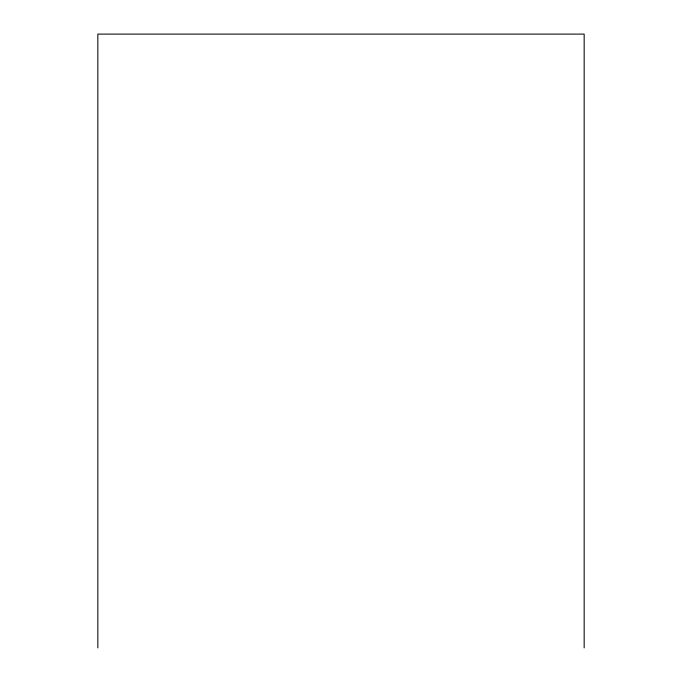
<?xml version="1.0" encoding="UTF-8"?>
<svg xmlns="http://www.w3.org/2000/svg" width="682" height="682" viewBox="0 0 682 682"><rect width="100%" height="100%" fill="white"/><g stroke="black" fill="none" stroke-linecap="round" stroke-linejoin="round"><path stroke-width="1.02" d="M584.167 647.9L584.167 34.1L97.833 34.1L97.833 647.9"/></g></svg>
